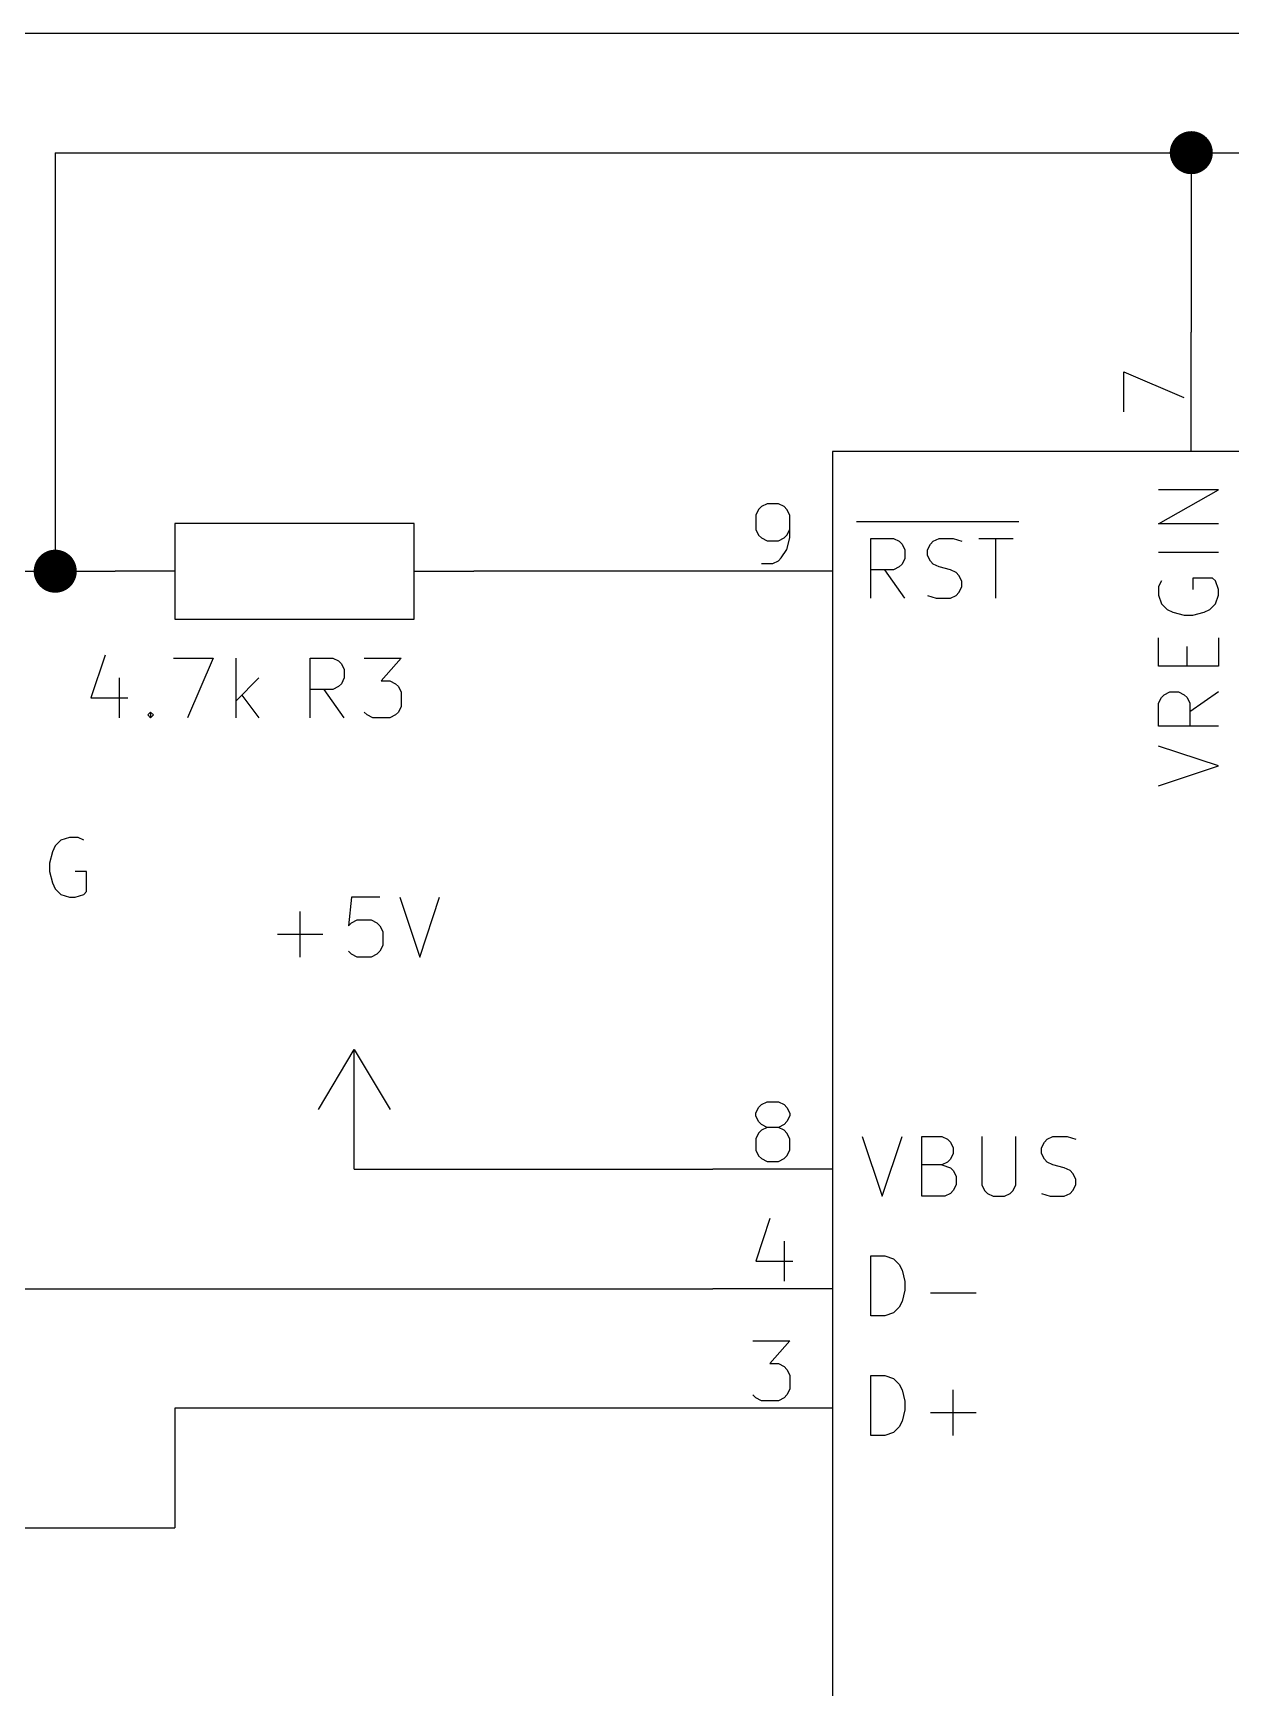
# Model space of a CAD drawing. Extents: x 0.4 to 11.3, y -7.9 to -0.4.
# Drawn here: x 2.581 to 3.583, y -3.634 to -2.25 of the extents above; entities that cross this region are included whole.
import ezdxf

# ---------------------------------------------------------------- set-up
doc = ezdxf.new("R2010")
doc.units = 0
doc.header["$MEASUREMENT"] = 0
for name, color, linetype in [('CYAN2', 4, 'CONTINUOUS'), ('GREEN3', 91, 'CONTINUOUS'), ('LORANGE', 41, 'CONTINUOUS'), ('LYELLOW', 51, 'CONTINUOUS'), ('RED2', 1, 'CONTINUOUS'), ('RED3', 11, 'CONTINUOUS')]:
    doc.layers.add(name, color=color, linetype=linetype)

msp = doc.modelspace()

# ---------------------------------------------------------------- linework, layer by layer
at = {"layer": 'CYAN2', "linetype": 'CONTINUOUS'}
for p, q in [((3.52262, -2.66047), (3.57262, -2.6319)), ((3.57262, -2.6319), (3.52262, -2.6319)), ((3.52262, -2.66047), (3.57262, -2.6319)), ((3.57262, -2.6319), (3.52262, -2.6319)), ((3.27, -2.6585), (3.32, -2.6585)), ((3.27, -2.6585), (3.32, -2.6585)), ((3.32, -2.6585), (3.36762, -2.6585)), ((3.32, -2.6585), (3.36762, -2.6585)), ((3.36762, -2.6585), (3.40571, -2.6585)), ((3.36762, -2.6585), (3.40571, -2.6585)), ((3.57262, -2.66047), (3.52262, -2.66047)), ((3.57262, -2.66047), (3.52262, -2.66047)), ((3.2819, -2.72262), (3.2819, -2.67262)), ((3.2819, -2.67262), (3.30095, -2.67262)), ((3.2819, -2.72262), (3.2819, -2.67262)), ((3.2819, -2.67262), (3.30095, -2.67262)), ((3.30095, -2.67262), (3.30571, -2.675)), ((3.30095, -2.67262), (3.30571, -2.675)), ((3.30571, -2.675), (3.30809, -2.67738)), ((3.30571, -2.675), (3.30809, -2.67738)), ((3.30809, -2.67738), (3.31047, -2.68214)), ((3.30809, -2.67738), (3.31047, -2.68214)), ((3.31047, -2.68214), (3.31047, -2.68928)), ((3.31047, -2.68214), (3.31047, -2.68928)), ((3.32952, -2.68214), (3.3319, -2.67738)), ((3.32952, -2.68214), (3.3319, -2.67738)), ((3.32952, -2.6869), (3.32952, -2.68214)), ((3.32952, -2.6869), (3.32952, -2.68214)), ((3.3319, -2.67738), (3.33428, -2.675)), ((3.3319, -2.67738), (3.33428, -2.675)), ((3.33428, -2.675), (3.33905, -2.67262)), ((3.33428, -2.675), (3.33905, -2.67262)), ((3.33905, -2.67262), (3.35095, -2.67262)), ((3.33905, -2.67262), (3.35095, -2.67262)), ((3.35095, -2.67262), (3.35809, -2.675)), ((3.35095, -2.67262), (3.35809, -2.675)), ((3.37238, -2.67262), (3.40095, -2.67262)), ((3.37238, -2.67262), (3.40095, -2.67262)), ((3.38667, -2.72262), (3.38667, -2.67262)), ((3.38667, -2.72262), (3.38667, -2.67262)), ((3.57262, -2.68428), (3.52262, -2.68428)), ((3.57262, -2.68428), (3.52262, -2.68428)), ((3.30571, -2.69643), (3.30095, -2.69881)), ((3.30571, -2.69643), (3.30095, -2.69881)), ((3.30809, -2.69405), (3.30571, -2.69643)), ((3.30809, -2.69405), (3.30571, -2.69643)), ((3.31047, -2.68928), (3.30809, -2.69405)), ((3.31047, -2.68928), (3.30809, -2.69405)), ((3.3319, -2.69167), (3.32952, -2.6869)), ((3.3319, -2.69167), (3.32952, -2.6869)), ((3.33428, -2.69405), (3.3319, -2.69167)), ((3.33428, -2.69405), (3.3319, -2.69167)), ((3.33905, -2.69643), (3.33428, -2.69405)), ((3.33905, -2.69643), (3.33428, -2.69405)), ((3.34857, -2.69881), (3.33905, -2.69643)), ((3.34857, -2.69881), (3.33905, -2.69643)), ((3.30095, -2.69881), (3.2819, -2.69881)), ((3.30095, -2.69881), (3.2819, -2.69881)), ((3.31047, -2.72262), (3.29381, -2.69881)), ((3.31047, -2.72262), (3.29381, -2.69881)), ((3.35333, -2.70119), (3.34857, -2.69881)), ((3.35333, -2.70119), (3.34857, -2.69881)), ((3.35571, -2.70357), (3.35333, -2.70119)), ((3.35571, -2.70357), (3.35333, -2.70119)), ((3.35809, -2.70833), (3.35571, -2.70357)), ((3.35809, -2.70833), (3.35571, -2.70357)), ((3.35809, -2.71309), (3.35809, -2.70833)), ((3.35809, -2.71309), (3.35809, -2.70833)), ((3.525, -2.70809), (3.52262, -2.71285)), ((3.525, -2.70809), (3.52262, -2.71285)), ((3.56785, -2.70571), (3.55119, -2.70571)), ((3.55119, -2.70571), (3.55119, -2.71524)), ((3.56785, -2.70571), (3.55119, -2.70571)), ((3.55119, -2.70571), (3.55119, -2.71524)), ((3.57024, -2.70809), (3.56785, -2.70571)), ((3.57024, -2.70809), (3.56785, -2.70571)), ((3.57262, -2.71524), (3.57024, -2.70809)), ((3.57262, -2.71524), (3.57024, -2.70809)), ((3.32952, -2.72024), (3.33667, -2.72262)), ((3.32952, -2.72024), (3.33667, -2.72262)), ((3.33667, -2.72262), (3.34857, -2.72262)), ((3.33667, -2.72262), (3.34857, -2.72262)), ((3.34857, -2.72262), (3.35333, -2.72024)), ((3.34857, -2.72262), (3.35333, -2.72024)), ((3.35333, -2.72024), (3.35571, -2.71785)), ((3.35333, -2.72024), (3.35571, -2.71785)), ((3.35571, -2.71785), (3.35809, -2.71309)), ((3.35571, -2.71785), (3.35809, -2.71309)), ((3.52262, -2.71285), (3.52262, -2.72)), ((3.52262, -2.71285), (3.52262, -2.72)), ((3.52262, -2.72), (3.525, -2.72714)), ((3.52262, -2.72), (3.525, -2.72714)), ((3.57024, -2.72714), (3.57262, -2.72)), ((3.57024, -2.72714), (3.57262, -2.72)), ((3.57262, -2.72), (3.57262, -2.71524)), ((3.57262, -2.72), (3.57262, -2.71524)), ((3.525, -2.72714), (3.52976, -2.7319)), ((3.525, -2.72714), (3.52976, -2.7319)), ((3.52976, -2.7319), (3.53452, -2.73428)), ((3.52976, -2.7319), (3.53452, -2.73428)), ((3.53452, -2.73428), (3.54405, -2.73667)), ((3.53452, -2.73428), (3.54405, -2.73667)), ((3.54405, -2.73667), (3.55119, -2.73667)), ((3.54405, -2.73667), (3.55119, -2.73667)), ((3.55119, -2.73667), (3.56071, -2.73428)), ((3.55119, -2.73667), (3.56071, -2.73428)), ((3.56071, -2.73428), (3.56547, -2.7319)), ((3.56071, -2.73428), (3.56547, -2.7319)), ((3.56547, -2.7319), (3.57024, -2.72714)), ((3.56547, -2.7319), (3.57024, -2.72714)), ((3.52262, -2.77952), (3.52262, -2.75571)), ((3.52262, -2.77952), (3.52262, -2.75571)), ((3.54643, -2.77952), (3.54643, -2.76285)), ((3.54643, -2.77952), (3.54643, -2.76285)), ((3.57262, -2.75571), (3.57262, -2.77952)), ((3.57262, -2.75571), (3.57262, -2.77952)), ((2.64167, -2.77023), (2.62976, -2.80594)), ((2.64167, -2.77023), (2.62976, -2.80594)), ((2.69881, -2.77261), (2.73214, -2.77261)), ((2.69881, -2.77261), (2.73214, -2.77261)), ((2.73214, -2.77261), (2.71071, -2.82261)), ((2.73214, -2.77261), (2.71071, -2.82261)), ((2.75119, -2.82261), (2.75119, -2.77261)), ((2.75119, -2.82261), (2.75119, -2.77261)), ((2.81309, -2.82261), (2.81309, -2.77261)), ((2.81309, -2.77261), (2.83214, -2.77261)), ((2.81309, -2.82261), (2.81309, -2.77261)), ((2.81309, -2.77261), (2.83214, -2.77261)), ((2.83214, -2.77261), (2.8369, -2.775)), ((2.83214, -2.77261), (2.8369, -2.775)), ((2.8369, -2.775), (2.83928, -2.77737)), ((2.8369, -2.775), (2.83928, -2.77737)), ((2.83928, -2.77737), (2.84167, -2.78214)), ((2.83928, -2.77737), (2.84167, -2.78214)), ((2.85833, -2.77261), (2.88928, -2.77261)), ((2.85833, -2.77261), (2.88928, -2.77261)), ((2.88928, -2.77261), (2.87262, -2.79166)), ((2.88928, -2.77261), (2.87262, -2.79166)), ((3.57262, -2.77952), (3.52262, -2.77952)), ((3.57262, -2.77952), (3.52262, -2.77952)), ((2.65357, -2.78928), (2.65357, -2.82261)), ((2.65357, -2.78928), (2.65357, -2.82261)), ((2.77024, -2.78928), (2.75119, -2.80833)), ((2.77024, -2.78928), (2.75119, -2.80833)), ((2.83928, -2.79404), (2.8369, -2.79642)), ((2.83928, -2.79404), (2.8369, -2.79642)), ((2.84167, -2.78928), (2.83928, -2.79404)), ((2.84167, -2.78928), (2.83928, -2.79404)), ((2.84167, -2.78214), (2.84167, -2.78928)), ((2.84167, -2.78214), (2.84167, -2.78928)), ((2.87262, -2.79166), (2.87976, -2.79166)), ((2.87262, -2.79166), (2.87976, -2.79166)), ((2.87976, -2.79166), (2.88452, -2.79404)), ((2.87976, -2.79166), (2.88452, -2.79404)), ((2.88452, -2.79404), (2.8869, -2.79642)), ((2.88452, -2.79404), (2.8869, -2.79642)), ((2.62976, -2.80594), (2.66071, -2.80594)), ((2.62976, -2.80594), (2.66071, -2.80594)), ((2.75595, -2.80357), (2.77024, -2.82261)), ((2.75595, -2.80357), (2.77024, -2.82261)), ((2.83214, -2.7988), (2.81309, -2.7988)), ((2.83214, -2.7988), (2.81309, -2.7988)), ((2.84167, -2.82261), (2.825, -2.7988)), ((2.84167, -2.82261), (2.825, -2.7988)), ((2.8369, -2.79642), (2.83214, -2.7988)), ((2.8369, -2.79642), (2.83214, -2.7988)), ((2.8869, -2.79642), (2.88928, -2.80119)), ((2.8869, -2.79642), (2.88928, -2.80119)), ((2.88928, -2.80119), (2.88928, -2.81309)), ((2.88928, -2.80119), (2.88928, -2.81309)), ((3.52262, -2.81047), (3.525, -2.80571)), ((3.52262, -2.81047), (3.525, -2.80571)), ((3.525, -2.80571), (3.52738, -2.80333)), ((3.525, -2.80571), (3.52738, -2.80333)), ((3.52738, -2.80333), (3.53214, -2.80095)), ((3.52738, -2.80333), (3.53214, -2.80095)), ((3.53214, -2.80095), (3.53928, -2.80095)), ((3.53214, -2.80095), (3.53928, -2.80095)), ((3.53928, -2.80095), (3.54405, -2.80333)), ((3.53928, -2.80095), (3.54405, -2.80333)), ((3.54405, -2.80333), (3.54643, -2.80571)), ((3.54405, -2.80333), (3.54643, -2.80571)), ((3.54643, -2.80571), (3.54881, -2.81047)), ((3.54643, -2.80571), (3.54881, -2.81047)), ((3.57262, -2.80095), (3.54881, -2.81762)), ((3.57262, -2.80095), (3.54881, -2.81762)), ((2.67738, -2.82023), (2.67976, -2.81785)), ((2.67738, -2.82023), (2.67976, -2.81785)), ((2.67976, -2.82261), (2.67738, -2.82023)), ((2.67976, -2.82261), (2.67738, -2.82023)), ((2.67976, -2.81785), (2.68214, -2.82023)), ((2.67976, -2.81785), (2.67976, -2.82261)), ((2.67976, -2.81785), (2.68214, -2.82023)), ((2.67976, -2.81785), (2.67976, -2.82261)), ((2.68214, -2.82023), (2.67976, -2.82261)), ((2.68214, -2.82023), (2.67976, -2.82261)), ((2.86071, -2.82023), (2.85833, -2.81785)), ((2.86071, -2.82023), (2.85833, -2.81785)), ((2.86547, -2.82261), (2.86071, -2.82023)), ((2.86547, -2.82261), (2.86071, -2.82023)), ((2.87976, -2.82261), (2.86547, -2.82261)), ((2.87976, -2.82261), (2.86547, -2.82261)), ((2.88452, -2.82023), (2.87976, -2.82261)), ((2.88452, -2.82023), (2.87976, -2.82261)), ((2.8869, -2.81785), (2.88452, -2.82023)), ((2.8869, -2.81785), (2.88452, -2.82023)), ((2.88928, -2.81309), (2.8869, -2.81785)), ((2.88928, -2.81309), (2.8869, -2.81785)), ((3.52262, -2.82952), (3.52262, -2.81047)), ((3.52262, -2.82952), (3.52262, -2.81047)), ((3.54881, -2.81047), (3.54881, -2.82952)), ((3.54881, -2.81047), (3.54881, -2.82952)), ((3.57262, -2.82952), (3.52262, -2.82952)), ((3.57262, -2.82952), (3.52262, -2.82952)), ((3.57262, -2.86285), (3.52262, -2.84619)), ((3.57262, -2.86285), (3.52262, -2.84619)), ((3.52262, -2.87952), (3.57262, -2.86285)), ((3.52262, -2.87952), (3.57262, -2.86285)), ((2.6, -2.92976), (2.59761, -2.93452)), ((2.6, -2.92976), (2.59761, -2.93452)), ((2.60476, -2.925), (2.6, -2.92976)), ((2.60476, -2.925), (2.6, -2.92976)), ((2.6119, -2.92262), (2.60476, -2.925)), ((2.6119, -2.92262), (2.60476, -2.925)), ((2.61904, -2.92262), (2.6119, -2.92262)), ((2.61904, -2.92262), (2.6119, -2.92262)), ((2.6238, -2.925), (2.61904, -2.92262)), ((2.6238, -2.925), (2.61904, -2.92262)), ((2.59761, -2.93452), (2.59523, -2.94405)), ((2.59761, -2.93452), (2.59523, -2.94405)), ((2.59523, -2.94405), (2.59523, -2.95119)), ((2.59523, -2.94405), (2.59523, -2.95119)), ((2.59523, -2.95119), (2.59761, -2.96071)), ((2.59523, -2.95119), (2.59761, -2.96071)), ((2.59761, -2.96071), (2.6, -2.96547)), ((2.59761, -2.96071), (2.6, -2.96547)), ((2.62619, -2.95119), (2.61666, -2.95119)), ((2.62619, -2.95119), (2.61666, -2.95119)), ((2.62619, -2.96785), (2.62619, -2.95119)), ((2.62619, -2.96785), (2.62619, -2.95119)), ((2.6, -2.96547), (2.60476, -2.97024)), ((2.6, -2.96547), (2.60476, -2.97024)), ((2.60476, -2.97024), (2.6119, -2.97262)), ((2.60476, -2.97024), (2.6119, -2.97262)), ((2.6119, -2.97262), (2.61666, -2.97262)), ((2.6119, -2.97262), (2.61666, -2.97262)), ((2.61666, -2.97262), (2.6238, -2.97024)), ((2.61666, -2.97262), (2.6238, -2.97024)), ((2.6238, -2.97024), (2.62619, -2.96785)), ((2.6238, -2.97024), (2.62619, -2.96785)), ((2.84762, -2.97261), (2.84524, -2.99642)), ((2.87143, -2.97261), (2.84762, -2.97261)), ((2.88809, -2.97261), (2.90476, -3.02261)), ((2.90476, -3.02261), (2.92143, -2.97261)), ((2.80476, -3.02261), (2.80476, -2.98452)), ((2.84524, -2.99642), (2.84762, -2.99404)), ((2.84762, -2.99404), (2.85238, -2.99166)), ((2.85238, -2.99166), (2.86428, -2.99166)), ((2.86428, -2.99166), (2.86905, -2.99404)), ((2.86905, -2.99404), (2.87143, -2.99642)), ((2.87143, -2.99642), (2.87381, -3.00119)), ((2.87381, -3.00119), (2.87381, -3.01309)), ((2.78571, -3.00357), (2.82381, -3.00357)), ((2.87381, -3.01309), (2.87143, -3.01785)), ((2.84762, -3.02023), (2.84524, -3.01785)), ((2.85238, -3.02261), (2.84762, -3.02023)), ((2.86428, -3.02261), (2.85238, -3.02261)), ((2.86905, -3.02023), (2.86428, -3.02261)), ((2.87143, -3.01785), (2.86905, -3.02023)), ((3.27476, -3.17262), (3.29143, -3.22262)), ((3.27476, -3.17262), (3.29143, -3.22262)), ((3.29143, -3.22262), (3.30809, -3.17262)), ((3.29143, -3.22262), (3.30809, -3.17262)), ((3.32476, -3.22262), (3.32476, -3.17262)), ((3.32476, -3.17262), (3.34143, -3.17262)), ((3.32476, -3.22262), (3.32476, -3.17262)), ((3.32476, -3.17262), (3.34143, -3.17262)), ((3.34143, -3.17262), (3.34619, -3.175)), ((3.34143, -3.17262), (3.34619, -3.175)), ((3.34619, -3.175), (3.34857, -3.17738)), ((3.34619, -3.175), (3.34857, -3.17738)), ((3.34857, -3.17738), (3.35095, -3.18214)), ((3.34857, -3.17738), (3.35095, -3.18214)), ((3.35095, -3.18214), (3.35095, -3.1869)), ((3.35095, -3.18214), (3.35095, -3.1869)), ((3.37476, -3.17262), (3.37476, -3.21309)), ((3.37476, -3.17262), (3.37476, -3.21309)), ((3.40333, -3.21309), (3.40333, -3.17262)), ((3.40333, -3.21309), (3.40333, -3.17262)), ((3.42476, -3.18214), (3.42714, -3.17738)), ((3.42476, -3.18214), (3.42714, -3.17738)), ((3.42476, -3.1869), (3.42476, -3.18214)), ((3.42476, -3.1869), (3.42476, -3.18214)), ((3.42714, -3.17738), (3.42952, -3.175)), ((3.42714, -3.17738), (3.42952, -3.175)), ((3.42952, -3.175), (3.43428, -3.17262)), ((3.42952, -3.175), (3.43428, -3.17262)), ((3.43428, -3.17262), (3.44619, -3.17262)), ((3.43428, -3.17262), (3.44619, -3.17262)), ((3.44619, -3.17262), (3.45333, -3.175)), ((3.44619, -3.17262), (3.45333, -3.175)), ((3.34143, -3.19643), (3.32476, -3.19643)), ((3.34143, -3.19643), (3.32476, -3.19643)), ((3.34619, -3.19405), (3.34143, -3.19643)), ((3.34619, -3.19405), (3.34143, -3.19643)), ((3.34143, -3.19643), (3.34857, -3.19881)), ((3.34143, -3.19643), (3.34857, -3.19881)), ((3.34857, -3.19167), (3.34619, -3.19405)), ((3.34857, -3.19167), (3.34619, -3.19405)), ((3.35095, -3.1869), (3.34857, -3.19167)), ((3.35095, -3.1869), (3.34857, -3.19167)), ((3.42714, -3.19167), (3.42476, -3.1869)), ((3.42714, -3.19167), (3.42476, -3.1869)), ((3.42952, -3.19405), (3.42714, -3.19167)), ((3.42952, -3.19405), (3.42714, -3.19167)), ((3.43428, -3.19643), (3.42952, -3.19405)), ((3.43428, -3.19643), (3.42952, -3.19405)), ((3.44381, -3.19881), (3.43428, -3.19643)), ((3.44381, -3.19881), (3.43428, -3.19643)), ((3.34857, -3.19881), (3.35095, -3.20119)), ((3.34857, -3.19881), (3.35095, -3.20119)), ((3.35095, -3.20119), (3.35333, -3.20595)), ((3.35095, -3.20119), (3.35333, -3.20595)), ((3.35333, -3.20595), (3.35333, -3.21309)), ((3.35333, -3.20595), (3.35333, -3.21309)), ((3.44857, -3.20119), (3.44381, -3.19881)), ((3.44857, -3.20119), (3.44381, -3.19881)), ((3.45095, -3.20357), (3.44857, -3.20119)), ((3.45095, -3.20357), (3.44857, -3.20119)), ((3.45333, -3.20833), (3.45095, -3.20357)), ((3.45333, -3.20833), (3.45095, -3.20357)), ((3.45333, -3.21309), (3.45333, -3.20833)), ((3.45333, -3.21309), (3.45333, -3.20833)), ((3.34381, -3.22262), (3.32476, -3.22262)), ((3.34381, -3.22262), (3.32476, -3.22262)), ((3.34857, -3.22024), (3.34381, -3.22262)), ((3.34857, -3.22024), (3.34381, -3.22262)), ((3.35095, -3.21785), (3.34857, -3.22024)), ((3.35095, -3.21785), (3.34857, -3.22024)), ((3.35333, -3.21309), (3.35095, -3.21785)), ((3.35333, -3.21309), (3.35095, -3.21785)), ((3.37476, -3.21309), (3.37714, -3.21785)), ((3.37476, -3.21309), (3.37714, -3.21785)), ((3.37714, -3.21785), (3.37952, -3.22024)), ((3.37714, -3.21785), (3.37952, -3.22024)), ((3.37952, -3.22024), (3.38428, -3.22262)), ((3.37952, -3.22024), (3.38428, -3.22262)), ((3.38428, -3.22262), (3.39381, -3.22262)), ((3.38428, -3.22262), (3.39381, -3.22262)), ((3.39381, -3.22262), (3.39857, -3.22024)), ((3.39381, -3.22262), (3.39857, -3.22024)), ((3.39857, -3.22024), (3.40095, -3.21785)), ((3.39857, -3.22024), (3.40095, -3.21785)), ((3.40095, -3.21785), (3.40333, -3.21309)), ((3.40095, -3.21785), (3.40333, -3.21309)), ((3.42476, -3.22024), (3.4319, -3.22262)), ((3.42476, -3.22024), (3.4319, -3.22262)), ((3.4319, -3.22262), (3.44381, -3.22262)), ((3.4319, -3.22262), (3.44381, -3.22262)), ((3.44381, -3.22262), (3.44857, -3.22024)), ((3.44381, -3.22262), (3.44857, -3.22024)), ((3.44857, -3.22024), (3.45095, -3.21785)), ((3.44857, -3.22024), (3.45095, -3.21785)), ((3.45095, -3.21785), (3.45333, -3.21309)), ((3.45095, -3.21785), (3.45333, -3.21309)), ((3.2819, -3.32262), (3.2819, -3.27262)), ((3.2819, -3.27262), (3.29381, -3.27262)), ((3.2819, -3.32262), (3.2819, -3.27262)), ((3.2819, -3.27262), (3.29381, -3.27262)), ((3.29381, -3.27262), (3.30095, -3.275)), ((3.29381, -3.27262), (3.30095, -3.275)), ((3.30095, -3.275), (3.30571, -3.27976)), ((3.30095, -3.275), (3.30571, -3.27976)), ((3.30571, -3.27976), (3.30809, -3.28452)), ((3.30571, -3.27976), (3.30809, -3.28452)), ((3.30809, -3.28452), (3.31047, -3.29405)), ((3.30809, -3.28452), (3.31047, -3.29405)), ((3.31047, -3.30119), (3.30809, -3.31071)), ((3.31047, -3.30119), (3.30809, -3.31071)), ((3.31047, -3.29405), (3.31047, -3.30119)), ((3.31047, -3.29405), (3.31047, -3.30119)), ((3.3319, -3.30357), (3.37, -3.30357)), ((3.3319, -3.30357), (3.37, -3.30357)), ((3.30095, -3.32024), (3.29381, -3.32262)), ((3.30095, -3.32024), (3.29381, -3.32262)), ((3.30571, -3.31547), (3.30095, -3.32024)), ((3.30571, -3.31547), (3.30095, -3.32024)), ((3.30809, -3.31071), (3.30571, -3.31547)), ((3.30809, -3.31071), (3.30571, -3.31547)), ((3.29381, -3.32262), (3.2819, -3.32262)), ((3.29381, -3.32262), (3.2819, -3.32262)), ((3.2819, -3.42262), (3.2819, -3.37262)), ((3.2819, -3.37262), (3.29381, -3.37262)), ((3.2819, -3.42262), (3.2819, -3.37262)), ((3.2819, -3.37262), (3.29381, -3.37262)), ((3.29381, -3.37262), (3.30095, -3.375)), ((3.29381, -3.37262), (3.30095, -3.375)), ((3.30095, -3.375), (3.30571, -3.37976)), ((3.30095, -3.375), (3.30571, -3.37976)), ((3.30571, -3.37976), (3.30809, -3.38452)), ((3.30571, -3.37976), (3.30809, -3.38452)), ((3.30809, -3.38452), (3.31047, -3.39405)), ((3.30809, -3.38452), (3.31047, -3.39405)), ((3.35095, -3.42262), (3.35095, -3.38452)), ((3.35095, -3.42262), (3.35095, -3.38452)), ((3.31047, -3.40119), (3.30809, -3.41071)), ((3.31047, -3.40119), (3.30809, -3.41071)), ((3.31047, -3.39405), (3.31047, -3.40119)), ((3.31047, -3.39405), (3.31047, -3.40119)), ((3.3319, -3.40357), (3.37, -3.40357)), ((3.3319, -3.40357), (3.37, -3.40357)), ((3.30571, -3.41547), (3.30095, -3.42024)), ((3.30571, -3.41547), (3.30095, -3.42024)), ((3.30809, -3.41071), (3.30571, -3.41547)), ((3.30809, -3.41071), (3.30571, -3.41547)), ((3.29381, -3.42262), (3.2819, -3.42262)), ((3.29381, -3.42262), (3.2819, -3.42262)), ((3.30095, -3.42024), (3.29381, -3.42262)), ((3.30095, -3.42024), (3.29381, -3.42262))]:
    msp.add_line(p, q, dxfattribs=at)
at = {"layer": 'GREEN3', "linetype": 'CONTINUOUS'}
for p, q in [((2.6, -2.35), (2.6, -2.7)), ((2.6, -2.35), (3.55, -2.35)), ((3.55, -2.35), (3.55, -2.5)), ((3.55, -2.35), (3.65, -2.35)), ((2.45, -2.7), (2.6, -2.7)), ((2.6, -2.7), (2.65, -2.7)), ((3.15, -2.7), (2.95, -2.7)), ((2.85, -3.2), (3.15, -3.2)), ((1.75, -3.3), (3.15, -3.3)), ((2.7, -3.4), (2.7, -3.5)), ((3.15, -3.4), (2.7, -3.4)), ((1.75, -3.5), (2.7, -3.5))]:
    msp.add_line(p, q, dxfattribs=at)
at = {"layer": 'GREEN3', "const_width": 0.018}
for points in [[(3.541, -2.35, 1), (3.559, -2.35, 1)], [(2.591, -2.7, 1), (2.609, -2.7, 1)]]:
    msp.add_lwpolyline(points, format="xyb", close=True, dxfattribs=at)
at = {"layer": 'LORANGE', "linetype": 'CONTINUOUS'}
msp.add_line((0.6, -2.25), (6.65, -2.25), dxfattribs=at)
at = {"layer": 'LYELLOW', "linetype": 'CONTINUOUS'}
for p, q in [((3.25, -2.6), (3.25, -4.6)), ((4.05, -2.6), (3.25, -2.6))]:
    msp.add_line(p, q, dxfattribs=at)
at = {"layer": 'RED2', "linetype": 'CONTINUOUS'}
for p, q in [((3.55, -2.6), (3.55, -2.5)), ((3.55, -2.6), (3.55, -2.5)), ((3.25, -2.6), (3.25, -4.6)), ((4.05, -2.6), (3.25, -2.6)), ((3.25, -2.6), (3.25, -4.6)), ((4.05, -2.6), (3.25, -2.6)), ((2.7, -2.66), (2.7, -2.74)), ((2.9, -2.66), (2.7, -2.66)), ((2.9, -2.74), (2.9, -2.66)), ((2.7, -2.7), (2.65, -2.7)), ((2.7, -2.7), (2.65, -2.7)), ((2.9, -2.7), (2.95, -2.7)), ((2.9, -2.7), (2.95, -2.7)), ((3.25, -2.7), (3.15, -2.7)), ((3.25, -2.7), (3.15, -2.7)), ((2.7, -2.74), (2.9, -2.74)), ((2.82, -3.15), (2.85, -3.1)), ((2.85, -3.2), (2.85, -3.1)), ((2.85, -3.1), (2.88, -3.15)), ((3.25, -3.2), (3.15, -3.2)), ((3.25, -3.2), (3.15, -3.2)), ((3.25, -3.3), (3.15, -3.3)), ((3.25, -3.3), (3.15, -3.3)), ((3.25, -3.4), (3.15, -3.4)), ((3.25, -3.4), (3.15, -3.4))]:
    msp.add_line(p, q, dxfattribs=at)
at = {"layer": 'RED3', "linetype": 'CONTINUOUS'}
for p, q in [((3.49362, -2.56667), (3.49362, -2.53333)), ((3.49362, -2.53333), (3.54362, -2.55476)), ((3.49362, -2.56667), (3.49362, -2.53333)), ((3.49362, -2.53333), (3.54362, -2.55476)), ((3.18809, -2.64838), (3.18571, -2.65314)), ((3.18809, -2.64838), (3.18571, -2.65314)), ((3.18571, -2.65314), (3.18571, -2.66505)), ((3.18571, -2.65314), (3.18571, -2.66505)), ((3.19047, -2.646), (3.18809, -2.64838)), ((3.19047, -2.646), (3.18809, -2.64838)), ((3.19524, -2.64362), (3.19047, -2.646)), ((3.19524, -2.64362), (3.19047, -2.646)), ((3.20476, -2.64362), (3.19524, -2.64362)), ((3.20476, -2.64362), (3.19524, -2.64362)), ((3.20952, -2.646), (3.20476, -2.64362)), ((3.20952, -2.646), (3.20476, -2.64362)), ((3.2119, -2.64838), (3.20952, -2.646)), ((3.2119, -2.64838), (3.20952, -2.646)), ((3.21428, -2.65314), (3.2119, -2.64838)), ((3.21428, -2.65314), (3.2119, -2.64838)), ((3.21428, -2.67219), (3.21428, -2.65314)), ((3.21428, -2.67219), (3.21428, -2.65314)), ((3.18571, -2.66505), (3.18809, -2.66981)), ((3.18571, -2.66505), (3.18809, -2.66981)), ((3.18809, -2.66981), (3.19047, -2.67219)), ((3.18809, -2.66981), (3.19047, -2.67219)), ((3.20952, -2.67219), (3.2119, -2.66981)), ((3.20952, -2.67219), (3.2119, -2.66981)), ((3.2119, -2.66981), (3.21428, -2.66505)), ((3.2119, -2.66981), (3.21428, -2.66505)), ((3.19047, -2.67219), (3.19524, -2.67457)), ((3.19047, -2.67219), (3.19524, -2.67457)), ((3.19524, -2.67457), (3.20476, -2.67457)), ((3.19524, -2.67457), (3.20476, -2.67457)), ((3.20476, -2.67457), (3.20952, -2.67219)), ((3.20476, -2.67457), (3.20952, -2.67219)), ((3.20714, -2.68885), (3.2119, -2.68171)), ((3.20714, -2.68885), (3.2119, -2.68171)), ((3.2119, -2.68171), (3.21428, -2.67219)), ((3.2119, -2.68171), (3.21428, -2.67219)), ((3.19047, -2.69362), (3.2, -2.69362)), ((3.19047, -2.69362), (3.2, -2.69362)), ((3.2, -2.69362), (3.20476, -2.69124)), ((3.2, -2.69362), (3.20476, -2.69124)), ((3.20476, -2.69124), (3.20714, -2.68885)), ((3.20476, -2.69124), (3.20714, -2.68885)), ((3.18571, -3.15314), (3.18809, -3.14838)), ((3.18571, -3.15314), (3.18809, -3.14838)), ((3.18571, -3.15552), (3.18571, -3.15314)), ((3.18571, -3.15552), (3.18571, -3.15314)), ((3.18809, -3.14838), (3.19047, -3.146)), ((3.18809, -3.14838), (3.19047, -3.146)), ((3.19047, -3.146), (3.19524, -3.14362)), ((3.19047, -3.146), (3.19524, -3.14362)), ((3.19524, -3.14362), (3.20476, -3.14362)), ((3.19524, -3.14362), (3.20476, -3.14362)), ((3.20476, -3.14362), (3.20952, -3.146)), ((3.20476, -3.14362), (3.20952, -3.146)), ((3.20952, -3.146), (3.2119, -3.14838)), ((3.20952, -3.146), (3.2119, -3.14838)), ((3.2119, -3.14838), (3.21428, -3.15314)), ((3.2119, -3.14838), (3.21428, -3.15314)), ((3.21428, -3.15314), (3.21428, -3.15552)), ((3.21428, -3.15314), (3.21428, -3.15552)), ((3.18809, -3.16028), (3.18571, -3.15552)), ((3.18809, -3.16028), (3.18571, -3.15552)), ((3.19047, -3.16267), (3.18809, -3.16028)), ((3.19047, -3.16267), (3.18809, -3.16028)), ((3.19047, -3.16743), (3.18809, -3.16981)), ((3.19047, -3.16743), (3.18809, -3.16981)), ((3.19524, -3.16505), (3.19047, -3.16267)), ((3.19524, -3.16505), (3.19047, -3.16267)), ((3.19524, -3.16505), (3.19047, -3.16743)), ((3.19524, -3.16505), (3.19047, -3.16743)), ((3.20476, -3.16505), (3.19524, -3.16505)), ((3.20476, -3.16505), (3.19524, -3.16505)), ((3.20952, -3.16267), (3.20476, -3.16505)), ((3.20952, -3.16267), (3.20476, -3.16505)), ((3.20952, -3.16743), (3.20476, -3.16505)), ((3.20952, -3.16743), (3.20476, -3.16505)), ((3.2119, -3.16028), (3.20952, -3.16267)), ((3.2119, -3.16028), (3.20952, -3.16267)), ((3.2119, -3.16981), (3.20952, -3.16743)), ((3.2119, -3.16981), (3.20952, -3.16743)), ((3.21428, -3.15552), (3.2119, -3.16028)), ((3.21428, -3.15552), (3.2119, -3.16028)), ((3.18809, -3.16981), (3.18571, -3.17457)), ((3.18809, -3.16981), (3.18571, -3.17457)), ((3.18571, -3.17457), (3.18571, -3.18409)), ((3.18571, -3.17457), (3.18571, -3.18409)), ((3.21428, -3.17457), (3.2119, -3.16981)), ((3.21428, -3.17457), (3.2119, -3.16981)), ((3.21428, -3.18409), (3.21428, -3.17457)), ((3.21428, -3.18409), (3.21428, -3.17457)), ((3.18571, -3.18409), (3.18809, -3.18885)), ((3.18571, -3.18409), (3.18809, -3.18885)), ((3.18809, -3.18885), (3.19047, -3.19124)), ((3.18809, -3.18885), (3.19047, -3.19124)), ((3.19047, -3.19124), (3.19524, -3.19362)), ((3.19047, -3.19124), (3.19524, -3.19362)), ((3.19524, -3.19362), (3.20476, -3.19362)), ((3.19524, -3.19362), (3.20476, -3.19362)), ((3.20476, -3.19362), (3.20952, -3.19124)), ((3.20476, -3.19362), (3.20952, -3.19124)), ((3.20952, -3.19124), (3.2119, -3.18885)), ((3.20952, -3.19124), (3.2119, -3.18885)), ((3.2119, -3.18885), (3.21428, -3.18409)), ((3.2119, -3.18885), (3.21428, -3.18409)), ((3.19762, -3.24124), (3.18571, -3.27695)), ((3.19762, -3.24124), (3.18571, -3.27695)), ((3.20952, -3.26028), (3.20952, -3.29362)), ((3.20952, -3.26028), (3.20952, -3.29362)), ((3.18571, -3.27695), (3.21667, -3.27695)), ((3.18571, -3.27695), (3.21667, -3.27695)), ((3.18333, -3.34362), (3.21428, -3.34362)), ((3.18333, -3.34362), (3.21428, -3.34362)), ((3.21428, -3.34362), (3.19762, -3.36267)), ((3.21428, -3.34362), (3.19762, -3.36267)), ((3.19762, -3.36267), (3.20476, -3.36267)), ((3.19762, -3.36267), (3.20476, -3.36267)), ((3.20476, -3.36267), (3.20952, -3.36505)), ((3.20476, -3.36267), (3.20952, -3.36505)), ((3.20952, -3.36505), (3.2119, -3.36743)), ((3.20952, -3.36505), (3.2119, -3.36743)), ((3.2119, -3.36743), (3.21428, -3.37219)), ((3.2119, -3.36743), (3.21428, -3.37219)), ((3.21428, -3.37219), (3.21428, -3.38409)), ((3.21428, -3.37219), (3.21428, -3.38409)), ((3.18571, -3.39124), (3.18333, -3.38885)), ((3.18571, -3.39124), (3.18333, -3.38885)), ((3.2119, -3.38885), (3.20952, -3.39124)), ((3.2119, -3.38885), (3.20952, -3.39124)), ((3.21428, -3.38409), (3.2119, -3.38885)), ((3.21428, -3.38409), (3.2119, -3.38885)), ((3.19047, -3.39362), (3.18571, -3.39124)), ((3.19047, -3.39362), (3.18571, -3.39124)), ((3.20476, -3.39362), (3.19047, -3.39362)), ((3.20476, -3.39362), (3.19047, -3.39362)), ((3.20952, -3.39124), (3.20476, -3.39362)), ((3.20952, -3.39124), (3.20476, -3.39362))]:
    msp.add_line(p, q, dxfattribs=at)

doc.saveas('drawing.dxf')
